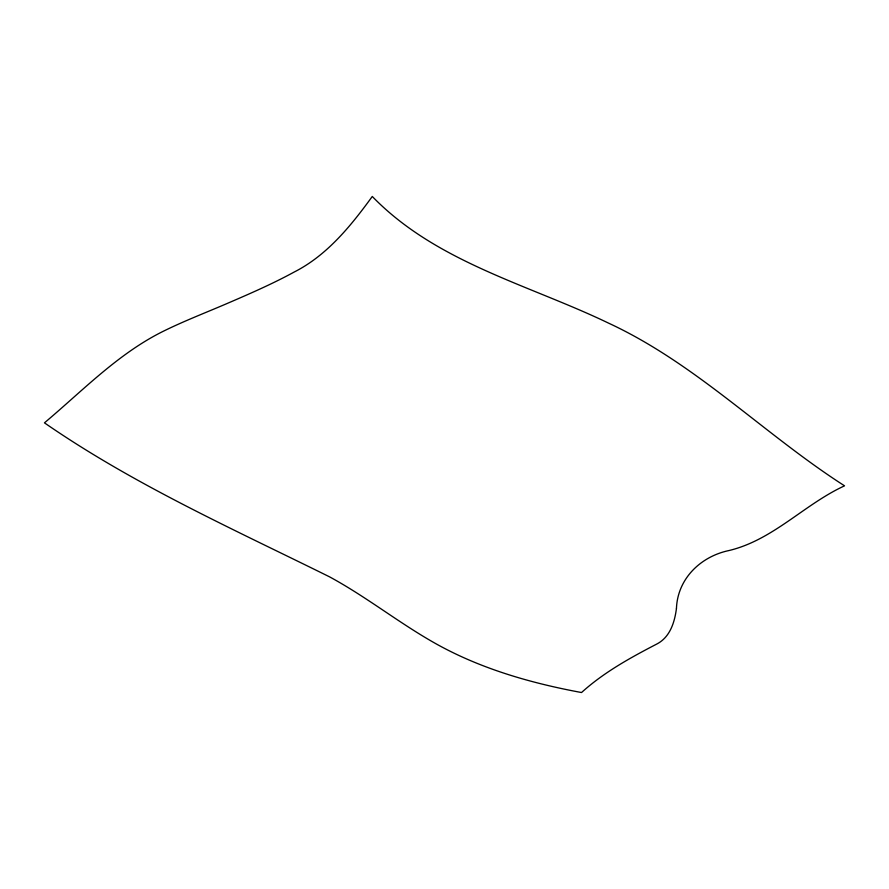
<?xml version="1.0" encoding="UTF-8"?>
<svg xmlns="http://www.w3.org/2000/svg" width="889" height="889" viewBox="0 0 889 889"><rect width="100%" height="100%" fill="white"/><g stroke="black" fill="none" stroke-linecap="round" stroke-linejoin="round"><path stroke-width="1.33" d="M676.451 608.42C674.673 622.233 670.05 637.269 656.727 644.069C630.212 657.827 603.831 672.34 581.528 692.531C529.122 682.83 477.015 667.75 430.709 640.758C396.161 620.722 364.657 595.83 329.497 576.817C232.718 528.888 133.65 484.505 44.45 422.842C82.377 390.982 117.47 354.244 162.265 331.775C183.59 321.162 205.859 312.661 227.717 303.238C250.176 293.57 272.645 283.78 294.137 272.067C327.196 255.299 350.899 225.862 372.28 196.469C436.21 262.377 528.299 284.502 608.609 323.152C696.176 363.768 764.084 434.243 844.55 485.827C804.278 504.341 773.263 539.89 729.091 550.513C700.799 556.37 677.596 578.572 676.451 608.42"/></g></svg>
